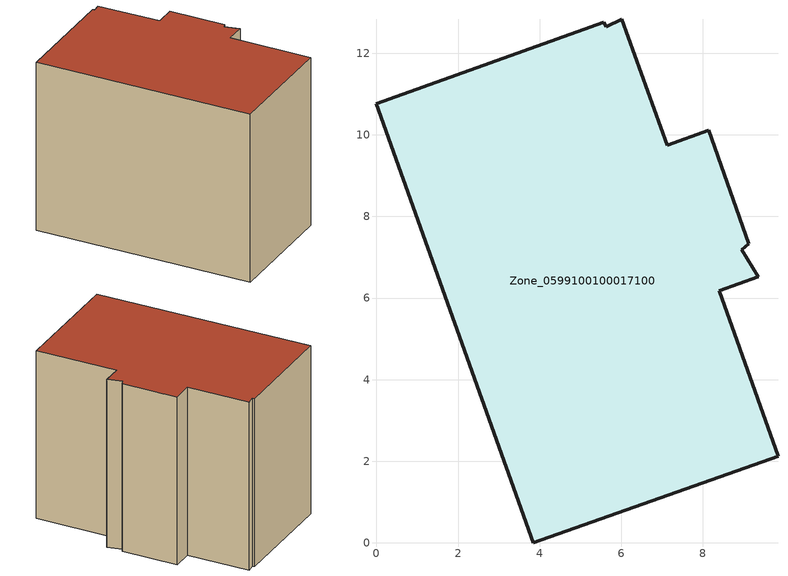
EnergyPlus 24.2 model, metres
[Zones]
Zone_0599100100017100
 floor ground (C_G): 9.13,7.34 8.96,7.18 9.36,6.52 8.4,6.18 9.84,2.13 3.85,0 0,10.77 5.57,12.76 5.63,12.65 6.01,12.84 7.13,9.75 8.14,10.11 z0
 wall outside (C_F): 3.85,0 9.84,2.13 8.4,6.18 9.36,6.52 8.96,7.18 9.13,7.34 8.14,10.11 7.13,9.75 6.01,12.84 5.63,12.65 5.57,12.76 0,10.77 3.85,0 z0:9.09
 roof outside (C_R): 9.13,7.34 8.14,10.11 7.13,9.75 6.01,12.84 5.63,12.65 5.57,12.76 0,10.77 3.85,0 9.84,2.13 8.4,6.18 9.36,6.52 8.96,7.18 z9.09
[BUILDING]
Pand.0599100100017100: North Axis=0; Terrain=City; Loads Convergence Tolerance Value=0.04; Temperature Convergence Tolerance Value=0.4; Solar Distribution=FullExterior; Maximum Number of Warmup Days=25; Minimum Number of Warmup Days=1
[Site:Location]
Rotterdam.The.Hague.AP_ZH_NLD Design_Conditions: Latitude=51.96; Longitude=4.45; Time Zone=1; Elevation=-4.5
[SITE:GROUNDTEMPERATURE:BUILDINGSURFACE]
18, 18, 18, 18, 18, 18, 18, 18, 18, 18, 18, 18
[MATERIAL] Thermal Absorptance=0.9; Solar Absorptance=0.7; Visible Absorptance=0.7
Name | Roughness | Thickness | Conductivity | Density | Specific Heat
G.TC.2015-2018 | MediumSmooth | 0.15 | 0.0428571 | 540 | 1210
F.TC.2015-2018 | Rough | 0.3 | 0.0666667 | 1920 | 840
R.TC.2015-2018 | MediumRough | 0.2 | 0.0333333 | 1500 | 1000
[CONSTRUCTION]
C_G: G.TC.2015-2018
C_F: F.TC.2015-2018
C_R: R.TC.2015-2018
[ZONE]
Zone_0599100100017100: Type=1; Multiplier=1; Ceiling Height=Autocalculate; Volume=Autocalculate; Floor Area=autocalculate; Part of Total Floor Area=Yes
[ZONEINFILTRATION:DESIGNFLOWRATE]
Infil_Zone_0599100100017100: Zone or ZoneList or Space or SpaceList=Zone_0599100100017100; Schedule=AlwaysOn; Design Flow Rate Calculation Method=Flow/Area; Flow Rate per Floor Area=0.0015; Constant Term Coefficient=1; Temperature Term Coefficient=0; Velocity Term Coefficient=0; Velocity Squared Term Coefficient=0
[HVACTEMPLATE:ZONE:IDEALLOADSAIRSYSTEM]
Zone_0599100100017100: Maximum Heating Supply Air Temperature=50; Minimum Cooling Supply Air Temperature=13; Maximum Heating Supply Air Humidity Ratio=0.0156; Minimum Cooling Supply Air Humidity Ratio=0.0077; Heating Limit=NoLimit; Cooling Limit=NoLimit; Dehumidification Control Type=ConstantSensibleHeatRatio; Cooling Sensible Heat Ratio=0.7; Dehumidification Setpoint=60; Humidification Control Type=None; Humidification Setpoint=30; Outdoor Air Method=None; Outdoor Air Flow Rate per Person=0.00944; Outdoor Air Flow Rate per Zone Floor Area=0; Outdoor Air Flow Rate per Zone=0; Demand Controlled Ventilation Type=None; Outdoor Air Economizer Type=NoEconomizer; Heat Recovery Type=None; Sensible Heat Recovery Effectiveness=0.7; Latent Heat Recovery Effectiveness=0.65
[ZONECONTROL:THERMOSTAT]
ThermostatControl_Zone_0599100100017100: Zone or ZoneList=Zone_0599100100017100; Control Type Schedule=DualSetpointControlType; Control 1=Thermostat_Zone_0599100100017100; Temperature Difference Between Cutout And Setpoint=0
[THERMOSTATSETPOINT:DUALSETPOINT]
Thermostat_Zone_0599100100017100: Heating Setpoint Temperature Schedule=HeatingSetpoint_Zone_0599100100017100; Cooling Setpoint Temperature Schedule=CoolingSetpoint_Zone_0599100100017100
[SCHEDULE:COMPACT]
HeatingSetpoint_Zone_0599100100017100: Through: 12/31, For: AllDays, Until: 24:00, 21
CoolingSetpoint_Zone_0599100100017100: Through: 12/31, For: AllDays, Until: 24:00, 24
DualSetpointControlType: Through: 12/31, For: AllDays, Until: 24:00, 4
AlwaysOn: Through: 12/31, For: AllDays, Until: 24:00, 1
